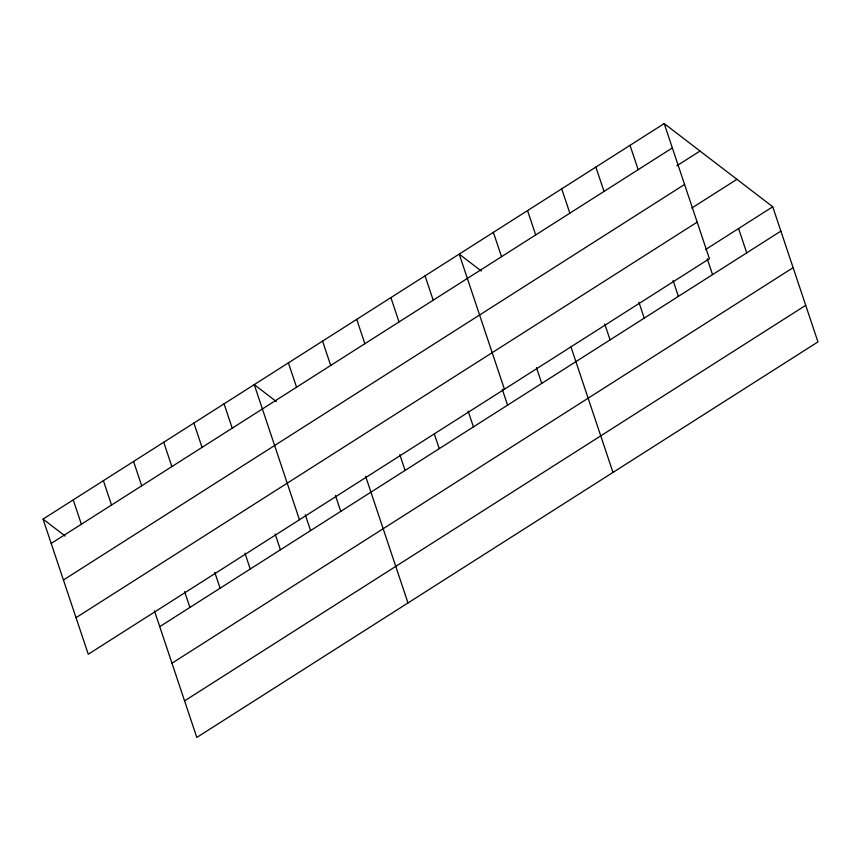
<?xml version="1.0" encoding="UTF-8"?>
<svg xmlns="http://www.w3.org/2000/svg" width="861" height="861" viewBox="0 0 861 861"><rect width="100%" height="100%" fill="white"/><g stroke="black" fill="none" stroke-linecap="round" stroke-linejoin="round"><path stroke-width="1.29" d="M664.197 123.575L709.41 258.698L88.263 654.231L43.05 519.097L664.197 123.575L772.737 206.769L817.95 341.903L196.803 737.425L154.442 610.815M51.197 543.442L672.333 147.92M676.875 165.764L700.015 151.03M63.423 580.002L684.57 184.469M691.738 208.093L736.919 179.314M76.026 617.671L697.173 222.138M705.514 249.582L772.737 206.769M159.737 626.647L780.884 231.114M171.974 663.207L793.11 267.674M184.577 700.865L805.713 305.343M481.342 271.054L459.214 254.092L504.428 389.226M276.359 401.581L254.243 384.619L299.456 519.743M43.05 519.097L65.178 536.059M738.577 228.531L746.724 252.876M707.258 258.806L712.553 274.627M630.026 145.326L638.173 169.671M673.098 280.557L678.393 296.378M595.866 167.077L604.013 191.422M638.937 302.308L644.232 318.129M561.706 188.839L569.853 213.173M604.777 324.059L610.072 339.891M527.545 210.59L535.682 234.935M571.015 347.037L612.978 472.42M493.375 232.341L501.522 256.686M536.446 367.572L541.741 383.393M502.286 389.323L507.581 405.144M425.054 275.854L433.201 300.188M468.126 411.084L473.421 426.905M390.894 297.605L399.03 321.949M434.364 434.052L439.25 448.656M356.723 319.356L364.87 343.7M399.795 454.586L405.09 470.407M322.563 341.107L330.71 365.451M365.634 476.337L407.996 602.948M335.467 495.549L340.762 511.38M288.403 362.868L296.55 387.213M305.289 514.76L310.584 530.591M275.122 533.971L280.417 549.802M224.064 403.831L232.212 428.175M244.954 553.182L250.25 569.013M193.897 423.042L202.044 447.386M214.787 572.393L220.082 588.224M163.73 442.253L171.877 466.597M184.62 591.604L189.904 607.435M133.563 461.464L141.699 485.808M103.385 480.675L111.532 505.02M73.217 499.886L81.364 524.231"/></g></svg>
